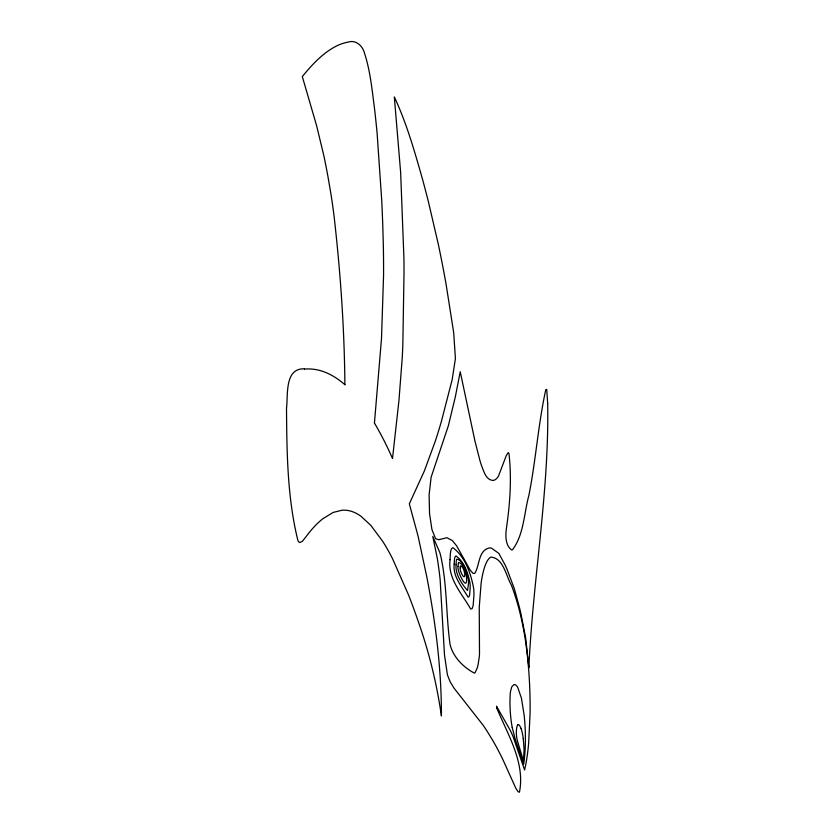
<?xml version="1.0" encoding="UTF-8"?>
<svg xmlns="http://www.w3.org/2000/svg" width="834" height="834" viewBox="0 0 834 834"><rect width="100%" height="100%" fill="white"/><g stroke="black" fill="none" stroke-linecap="round" stroke-linejoin="round"><path stroke-width="1.25" d="M374.445 422.994L381.503 338.5L383.557 275.356A443.844 142.312 82.2 0 0 383.317 244.706L382.806 226.525A973.643 380.731 79.1 0 0 381.753 200.89L377.104 133.117A357.536 109.556 82.3 0 0 374.351 107.211C371.995 89.238 370.244 70.973 364.646 53.647C362.957 46.266 356.201 39.459 348.164 42.086A565.348 151.924 87 0 0 344.692 42.878A554.016 148.994 86.9 0 0 336.383 46.058C322.622 53.084 311.989 64.781 302.304 76.551L316.607 125.673L323.894 155.906A288.72 95.41 83.4 0 1 328.471 179.508M517.872 724.725L518.873 724.777L520.103 726.362A27.835 5.921 87.8 0 1 521.062 728.53M304.431 368.826C284.3 368.065 288.178 395.233 286.51 408.316C286.833 452.414 287.271 497.502 297.894 540.474A10.519 3.367 86.5 0 0 299.646 542.538L302.294 541.412L306.578 535.981A361.435 105.074 89.5 0 1 309.904 531.696L311.145 530.205A416.02 119.314 89.9 0 1 322.935 518.665L333.162 512.43L342.107 510.21A276.971 81.232 88.8 0 1 360.976 516.256L370.838 525.389L382.733 541.381A411.026 121.545 90 0 1 392.439 558.467L408.608 595.132A830.028 256.601 -86.7 0 1 418.991 623.634C429.447 653.585 436.901 684.547 441.426 715.947C441.499 676.645 437.37 637.447 430.761 598.749A473.358 146.94 89.2 0 0 427.018 577.889L418.084 536.126L409.317 503.84L424.287 471.127L435.181 441.488A1130.529 319.412 77.8 0 0 441.28 421.837L452.153 379.751L455.427 358.537L453.686 332.62L446.075 284.175A427.55 123.703 85.5 0 0 438.111 243.372L428.342 201.463A546.312 166.383 86 0 0 422.317 178.559C414.467 150.902 406.544 123.057 394.326 96.953L400.643 172.377L403.917 258.019A384.86 115.999 82.7 0 1 404.01 272.927L402.853 344.015A300.824 88.977 83.6 0 1 402.238 357.849L398.954 400.497L392.512 458.471A521.511 160.17 89.8 0 0 374.445 423.078M496.887 708.358C507.781 734.639 525.399 762.839 519.436 792.227L518.081 791.716L515.819 788.255L503.048 759.941A626.313 144.532 -88.2 0 0 500.4 754.53L496.522 747.139A1015.635 230.58 -86.3 0 0 492.31 739.695L486.67 730.532A1179.589 264.368 -85.6 0 0 483.136 725.236L453.873 687.935L450.089 681.67L447.42 674.831L444.491 655.013L440.175 580.151A86.705 22.633 86.9 0 0 439.164 571.207L438.079 563.43A84.078 21.924 86.9 0 0 437.079 557.227L432.773 536.429L439.706 552.212A38.989 9.872 86.8 0 1 440.852 556.549C447.243 585.468 445.94 615.377 450.089 644.557C452.987 656.931 463.641 667.554 474.369 673.101A21.82 5.129 87.2 0 0 475.224 672.413L477.142 668.17A43.222 10.206 87.1 0 0 478.111 664.49L479.269 657.036A21.799 5.108 87.2 0 0 479.498 653.648L479.248 607.235L481.114 583.3A73.715 16.43 87 0 1 484.554 567.256L485.378 564.952A76.363 17.014 87.1 0 1 488.036 559.781A73.799 16.451 87 0 1 490.924 557.133C503.434 557.915 506.071 576.054 511.346 585.082C523.001 615.659 527.62 648.425 529.413 680.94A112.402 24.613 87.4 0 1 530.101 712.851L528.631 743.542A102.353 22.309 87.4 0 1 525.879 763.954L524.617 770.001L513.129 736.756A264.618 59.329 89.3 0 0 510.199 730.209L496.553 706.325M512.191 727.404L515.297 739.518L523.658 764.163A67.231 14.553 87.6 0 0 524.701 755.437A48.33 10.373 87.6 0 0 525.399 741.562A48.236 10.352 87.6 0 0 524.106 714.967L521.438 698.214L517.778 687.466A41.648 8.913 87.6 0 0 513.973 684.62L511.805 686.757L510.523 691.49A18.577 3.993 87.5 0 0 510.137 695.16L509.949 702.364A34.382 7.329 87.5 0 0 512.201 727.384M328.46 179.518L330.358 190.538A183.303 57.483 83.4 0 1 334.111 216.559C340.481 272.405 344.4 328.533 344.89 384.755M523.272 738.476L524.086 749.547L523.45 760.889L517.924 742.541A22.382 4.743 87.6 0 1 517.028 739.164L516.726 737.506A7.256 1.543 87.7 0 1 516.34 732.252A10.133 2.158 87.7 0 1 517.883 724.85M304.452 369.108A460.629 140.55 89.3 0 1 344.89 384.683M496.845 708.452A2.794 0.625 87.6 0 1 496.543 706.325M521.062 728.436A24.759 5.265 87.7 0 1 523.262 738.507M547.667 403.322C549.314 491.924 532.811 579.38 528.881 667.648L525.681 637.937L520.927 613.688A203.84 45.974 87.8 0 0 519.478 607.611L514.38 588.835L507.218 569.758A215.756 48.841 87.9 0 0 505.081 564.91L498.784 553.338L491.622 548.261A101.915 22.82 87.2 0 0 489.527 547.907C478.101 550.377 479.842 565.337 474.817 573.312L473.118 573.438L470.261 570.227L456.594 545.78L452.351 540.557L446.92 537.711L438.736 539.713L435.588 538.681L431.939 529.59L429.562 513.744L429.103 494.969L431.105 477.236L448.358 425.757L455.291 397.015L460.243 371.756L474.973 441.165L480.05 461.004A89.645 19.693 85.5 0 0 482.104 467.186C484.127 472.367 486.274 479.758 492.779 480.447A91.813 20.277 85.4 0 0 498.451 476.162L506.332 455.479L508.208 452.57L508.928 453.404C511.805 478.059 510.074 503.225 506.488 527.755C505.477 535.105 505.029 544.883 511.451 549.908L512.451 549.835C523.971 534.625 524.002 513.098 528.944 495.125C535.855 460.159 538.201 424.391 545.79 389.582L546.729 389.457L547.667 403.322M454.186 564.003C452.622 576.774 462.14 586.823 467.978 597.061L468.927 596.852L469.625 594.871L470.188 587.793A8.298 1.96 86.8 0 0 469.98 583.185C468.218 573.365 464.194 561.762 456 555.934L455.197 556.653A8.236 1.991 86.6 0 0 454.436 559.697L454.186 564.003M456.052 564.868C455.083 574.272 462.172 584.582 467.53 590.514L468.52 583.446A6.484 1.532 86.8 0 0 468.364 579.849C467.134 573.594 463.245 559.895 456.834 559.145A6.411 1.543 86.6 0 0 456.24 561.511L456.052 564.868M458.095 566.349C456.469 570.008 467.134 592.338 466.571 579.005A4.42 1.053 86.7 0 0 466.456 576.544C465.497 571.832 463.214 563.503 458.617 562.47A4.347 1.042 86.7 0 0 458.22 564.076L458.095 566.349M460.191 567.891C459.398 570.393 464.757 581.308 464.767 574.741A2.387 0.573 86.7 0 0 464.705 573.406C464.184 570.863 462.953 566.359 460.472 565.806A2.335 0.563 86.7 0 0 460.253 566.672L460.191 567.891M450.047 559.729C447.618 578.817 462.046 593.756 470.689 609.029L472.086 608.684L473.128 605.713L473.941 595.174A12.322 2.898 86.8 0 0 473.639 588.356C471.012 573.677 464.986 556.403 452.799 547.646L451.59 548.709A12.364 3.002 86.6 0 0 450.423 553.255L450.047 559.729"/></g></svg>
